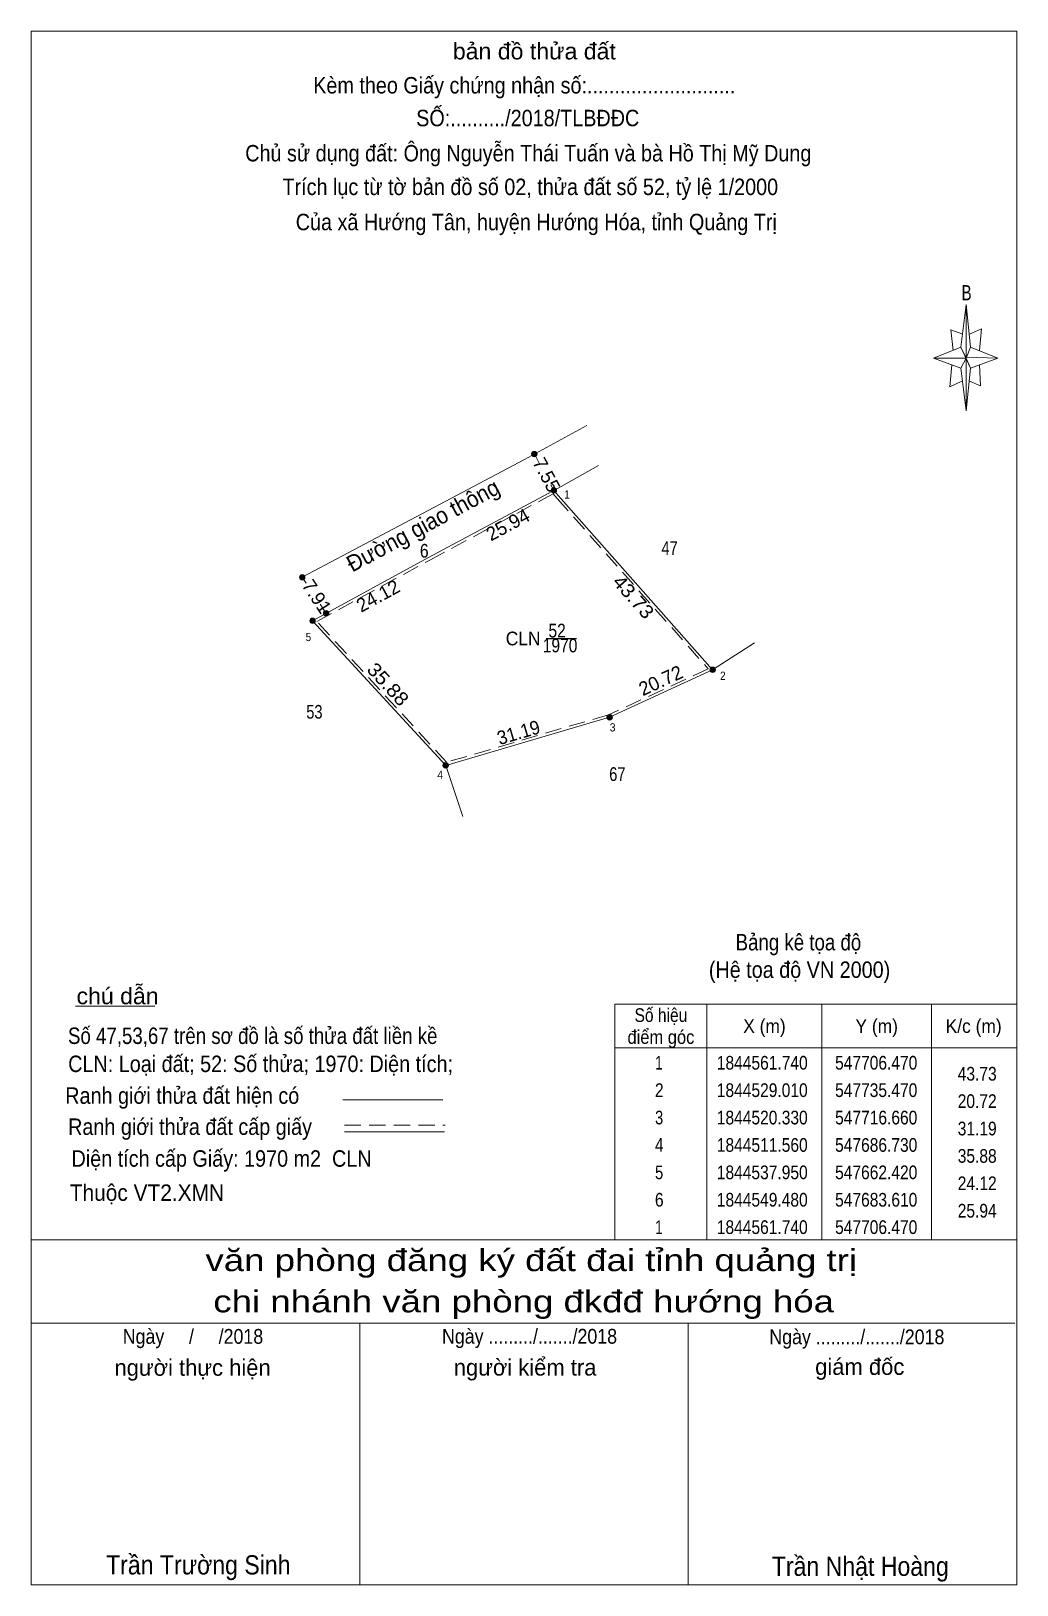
# Model space of a CAD drawing. Header units: metres. Extents: x 547611 to 547791, y 1844362 to 1844646.
import ezdxf
from ezdxf.enums import TextEntityAlignment as Align

# ---------------------------------------------------------------- set-up
doc = ezdxf.new("R2010")
doc.units = ezdxf.units.M
doc.linetypes.add('MEDIUM_DASHED', pattern=[4.5, 3, -1.5])
for name, color, linetype, lineweight in [('15', 7, 'Continuous', 13), ('3', 7, 'Continuous', 13), ('4', 7, 'Continuous', 13), ('5', 7, 'Continuous', 13)]:
    doc.layers.add(name, color=color, linetype=linetype, lineweight=lineweight)

msp = doc.modelspace()

# ---------------------------------------------------------------- hatches: boundary and pattern name
at = {"layer": '15'}
for points in [[(547703.42, 1844568.4, 1), (547702.42, 1844568.4, 1)], [(547706.99, 1844561.75, 1), (547705.99, 1844561.75, 1)], [(547661.04, 1844545.89, 1), (547660.04, 1844545.89, 1)], [(547662.92, 1844537.95, 1), (547661.92, 1844537.95, 1)], [(547665.41, 1844539.3, 1), (547664.41, 1844539.3, 1)], [(547735.97, 1844529.01, 1), (547734.97, 1844529.01, 1)], [(547717.16, 1844520.33, 1), (547716.16, 1844520.33, 1)], [(547687.23, 1844511.56, 1), (547686.23, 1844511.56, 1)]]:
    msp.add_hatch(color=256, dxfattribs=at).paths.add_polyline_path(points)

# ---------------------------------------------------------------- linework, layer by layer
for centre in [(547702.92, 1844568.4), (547706.49, 1844561.75), (547660.54, 1844545.89), (547662.42, 1844537.95), (547664.91, 1844539.3), (547735.47, 1844529.01), (547716.66, 1844520.33), (547686.73, 1844511.56)]:
    msp.add_circle(centre, 0.5, dxfattribs=at)
at = {"layer": '3'}
for p, q in [((547611.03, 1844361.98), (547611.03, 1844645.58)), ((547780.77, 1844587.86), (547781.77, 1844595.66)), ((547780.77, 1844584.06), (547775.77, 1844585.86)), ((547782.57, 1844587.86), (547787.57, 1844585.86)), ((547782.57, 1844584.06), (547781.77, 1844576.26)), ((547784.17, 1844584.66), (547784.37, 1844580.86)), ((547784.37, 1844580.86), (547782.37, 1844581.66)), ((547619.12, 1844467.59), (547633.6, 1844467.59)), ((547667.96, 1844450.51), (547686.24, 1844450.51)), ((547668.24, 1844444.65), (547686.52, 1844444.65)), ((547791.03, 1844361.98), (547611.03, 1844361.98))]:
    msp.add_line(p, q, dxfattribs=at)
at = {"layer": '3', "linetype": 'MEDIUM_DASHED'}
msp.add_line((547668.24, 1844445.89), (547686.64, 1844445.89), dxfattribs=at)
at = {"layer": '3'}
for points in [[(547611.03, 1844645.58), (547791.03, 1844645.58), (547791.03, 1844361.98)], [(547782.37, 1844590.26), (547784.57, 1844591.26), (547784.17, 1844587.26)], [(547781.17, 1844590.26), (547778.97, 1844591.06), (547779.37, 1844587.26)], [(547781.77, 1844585.86), (547780.77, 1844587.86), (547775.77, 1844585.86)], [(547781.77, 1844585.86), (547782.57, 1844584.06), (547787.57, 1844585.86)], [(547779.17, 1844584.66), (547778.77, 1844580.66), (547780.97, 1844581.66)]]:
    msp.add_lwpolyline(points, dxfattribs=at)
for points in [[(547781.77, 1844595.66), (547782.57, 1844587.86), (547781.77, 1844585.86)], [(547781.77, 1844585.86), (547775.77, 1844585.86), (547780.77, 1844587.86), (547782.57, 1844584.06), (547787.57, 1844585.86), (547781.77, 1844586.06)], [(547781.77, 1844585.86), (547781.77, 1844576.26), (547780.77, 1844584.06)]]:
    msp.add_lwpolyline(points, close=True, dxfattribs=at)
at = {"layer": '4'}
for p, q in [((547712.49, 1844573.6), (547701.11, 1844567.41)), ((547702.92, 1844568.4), (547703.81, 1844566.74)), ((547714.61, 1844566.31), (547707.81, 1844562.46)), ((547705.94, 1844562.77), (547706.49, 1844561.75)), ((547703.73, 1844560.27), (547683.61, 1844549.48)), ((547707.81, 1844562.46), (547703.73, 1844560.27)), ((547683.61, 1844549.48), (547662.42, 1844537.95)), ((547661.27, 1844544.79), (547660.54, 1844545.89)), ((547664.91, 1844539.3), (547663.81, 1844540.96)), ((547735.47, 1844529.01), (547743.13, 1844533.95)), ((547686.73, 1844511.56), (547689.89, 1844502.24)), ((547734.43, 1844467.98), (547734.43, 1844424.98)), ((547755.43, 1844467.98), (547755.43, 1844424.98)), ((547775.43, 1844467.98), (547775.43, 1844424.98)), ((547717.63, 1844459.98), (547791.03, 1844459.98))]:
    msp.add_line(p, q, dxfattribs=at)
at = {"layer": '4', "lineweight": 25}
msp.add_line((547705.06, 1844534.72), (547710.6, 1844534.72), dxfattribs=at)
at = {"layer": '4'}
for points in [[(547660.54, 1844545.89), (547687.65, 1844560.27), (547701.11, 1844567.41)], [(547735.47, 1844529.01), (547707.77, 1844560.27), (547706.47, 1844561.74)], [(547735.47, 1844529.01), (547716.66, 1844520.33), (547686.73, 1844511.56), (547662.42, 1844537.95)]]:
    msp.add_lwpolyline(points, dxfattribs=at)
at = {"layer": '4', "linetype": 'MEDIUM_DASHED'}
for points in [[(547707.1, 1844560.27), (547734.65, 1844529.18), (547716.48, 1844520.8), (547686.89, 1844512.13), (547663.22, 1844537.82), (547683.85, 1844549.04), (547704.79, 1844560.27)], [(547704.79, 1844560.27), (547706.36, 1844561.11), (547707.1, 1844560.27)]]:
    msp.add_lwpolyline(points, dxfattribs=at)
at = {"layer": '4'}
msp.add_lwpolyline([(547717.63, 1844467.98), (547791.03, 1844467.98), (547791.03, 1844424.98), (547717.63, 1844424.98)], close=True, dxfattribs=at)
at = {"layer": '5'}
for p, q in [((547611.03, 1844424.98), (547791.03, 1844424.98)), ((547611.03, 1844409.78), (547790.63, 1844409.78)), ((547611.03, 1844409.78), (547790.63, 1844409.78)), ((547611.03, 1844409.78), (547790.63, 1844409.78)), ((547671.03, 1844361.98), (547671.03, 1844409.78)), ((547731.03, 1844361.98), (547731.03, 1844409.78))]:
    msp.add_line(p, q, dxfattribs=at)
for points in [[(547791.03, 1844424.98), (547791.03, 1844361.98), (547611.03, 1844361.98), (547611.03, 1844424.98)], [(547791.03, 1844361.98), (547611.03, 1844361.98), (547611.03, 1844409.78)]]:
    msp.add_lwpolyline(points, dxfattribs=at)

# ---------------------------------------------------------------- texts
at = {"layer": '3'}
for s, height, width, p in [('bản đồ thửa đất', 3, 1.05, (547702.92, 1844640.41)), ('Kèm theo Giấy chứng nhận số:...........................', 3, 0.9, (547701.08, 1844634.19)), ('SỐ:........../2018/TLBĐĐC', 3, 0.9, (547701.71, 1844628.21)), ('Chủ sử dụng đất: Ông Nguyễn Thái Tuấn và bà Hồ Thị Mỹ Dung', 3, 0.9, (547701.815, 1844621.79)), ('Trích lục từ tờ bản đồ số 02, thửa đất số 52, tỷ lệ 1/2000 ', 3, 0.9, (547702.68, 1844615.65)), ('Của xã Hướng Tân, huyện Hướng Hóa, tỉnh Quảng Trị', 3, 0.9, (547703.275, 1844609.23)), ('B', 2.755, 0.75, (547781.84, 1844596.45)), ('Bảng kê tọa độ', 3, 0.85, (547751.135, 1844477.79)), ('(Hệ tọa độ VN 2000)', 3, 0.9, (547751.34, 1844472.77)), ('chú dẫn', 3, 1.05, (547626.825, 1844467.97)), ('Ranh giới thửa đất hiện có ', 3, 0.9, (547639.135, 1844449.79)), ('Ranh giới thửa đất cấp giấy', 3, 0.9, (547640.055, 1844444.11))]:
    msp.add_text(s, height=height, dxfattribs=dict(at, width=width)).set_placement(p, align=Align.CENTER)
for s, width, p in [('Số 47,53,67 trên sơ đồ là số thửa đất liền kề', 0.85, (547617.77, 1844460.71)), ('CLN: Loại đất; 52: Số thửa; 1970: Diện tích;', 0.9, (547617.81, 1844455.59)), ('Diện tích cấp Giấy: 1970 m2  CLN', 0.9, (547618.42, 1844438.31)), ('Thuộc VT2.XMN', 0.95, (547618.1, 1844432.08))]:
    msp.add_text(s, height=3, dxfattribs=dict(at, width=width)).set_placement(p)
at = {"layer": '4'}
for s, rotation, p in [('7.55', 298.229, (547704.049, 1844564.006)), ('25.94', 28.205, (547698.679, 1844554.392)), ('7.91', 303.549, (547662.166, 1844541.701)), ('24.12', 28.552, (547674.973, 1844541.398)), ('20.72', 24.771, (547726.521, 1844525.919))]:
    msp.add_text(s, height=2.5, rotation=rotation, dxfattribs=at).set_placement(p, align=Align.CENTER)
for s, height, rotation, width, p in [('Đường giao thông', 3, 28.207, 0.95, (547683.291, 1844554.048)), ('43.73', 2.5, 311.542, 1.1, (547720.082, 1844541.479)), ('35.88', 2.5, 312.651, 1.1, (547675.279, 1844525.527)), ('31.19', 2.5, 16.331, 0.95, (547700.384, 1844516.367))]:
    msp.add_text(s, height=height, rotation=rotation, dxfattribs=dict(at, width=width)).set_placement(p, align=Align.CENTER)
for s, height, width, p in [(' 1', 1.5, 0.9, (547709.39, 1844560.25)), (' 6', 2.5, 0.85, (547683.61, 1844549.48)), (' 5', 1.5, 0.9, (547662.17, 1844534.24)), ('CLN', 2.5, 0.95, (547704.05, 1844533.47)), (' 2', 1.5, 0.9, (547737.84, 1844527.17)), (' 3', 1.5, 0.95, (547717.74, 1844517.75)), (' 4', 1.5, 0.95, (547686.25, 1844509.08)), ('43.73', 2.5, 0.85, (547787.33, 1844454.03)), ('20.72', 2.5, 0.85, (547787.33, 1844449.03)), ('31.19', 2.5, 0.85, (547787.33, 1844444.03)), ('35.88', 2.5, 0.85, (547787.33, 1844439.03)), ('24.12', 2.5, 0.85, (547787.33, 1844434.03)), ('25.94', 2.5, 0.85, (547787.33, 1844429.03))]:
    msp.add_text(s, height=height, dxfattribs=dict(at, width=width)).set_placement(p, align=Align.RIGHT)
for s, width, p in [('47', 0.8, (547727.61, 1844549.98)), ('52', 0.85, (547707.08, 1844534.91)), ('1970', 0.85, (547707.615, 1844532.19)), ('53', 0.8, (547662.76, 1844520.09)), ('67', 0.8, (547718.08, 1844508.72)), ('Số hiệu', 0.85, (547726.03, 1844464.73)), ('điểm góc', 0.9, (547726.03, 1844460.73)), ('X (m)', 0.95, (547744.93, 1844462.73)), ('Y (m)', 0.95, (547765.425, 1844462.73)), ('K/c (m)', 0.95, (547783.13, 1844462.73)), (' 1', 0.75, (547725.325, 1844456.03)), ('1844561.740', 0.85, (547744.53, 1844456.03)), ('547706.470', 0.85, (547765.335, 1844456.03)), (' 2', 0.85, (547725.33, 1844451.03)), ('1844529.010', 0.85, (547744.53, 1844451.03)), ('547735.470', 0.85, (547765.335, 1844451.03)), (' 3', 0.8, (547725.33, 1844446.03)), ('1844520.330', 0.85, (547744.53, 1844446.03)), ('547716.660', 0.85, (547765.335, 1844446.03)), (' 4', 0.85, (547725.325, 1844441.03)), ('1844511.560', 0.85, (547744.53, 1844441.03)), ('547686.730', 0.85, (547765.335, 1844441.03)), (' 5', 0.8, (547725.33, 1844436.03)), ('1844537.950', 0.85, (547744.53, 1844436.03)), ('547662.420', 0.85, (547765.335, 1844436.03)), (' 6', 0.85, (547725.33, 1844431.03)), ('1844549.480', 0.85, (547744.53, 1844431.03)), ('547683.610', 0.85, (547765.335, 1844431.03)), (' 1', 0.75, (547725.325, 1844426.03)), ('1844561.740', 0.85, (547744.53, 1844426.03)), ('547706.470', 0.85, (547765.335, 1844426.03))]:
    msp.add_text(s, height=2.5, dxfattribs=dict(at, width=width)).set_placement(p, align=Align.CENTER)
at = {"layer": '5'}
for s, height, width, p in [('văn phòng đăng ký đất đai tỉnh quảng trị', 4, 1.25, (547702.35, 1844419.25)), ('chi nhánh văn phòng đkđđ hướng hóa', 4, 1.25, (547700.97, 1844411.73)), ('Ngày     /     /2018', 2.7, 0.9, (547640.59, 1844405.99)), ('Ngày ........./......./2018', 2.7, 0.9, (547702.04, 1844406.01)), ('Ngày ........./......./2018', 2.7, 0.9, (547761.8, 1844405.91)), ('Trần Trường Sinh', 3.5, 0.9, (547641.56, 1844363.89)), ('Trần Nhật Hoàng', 3.5, 0.9, (547762.43, 1844363.63))]:
    msp.add_text(s, height=height, dxfattribs=dict(at, width=width)).set_placement(p, align=Align.CENTER)
for s, p in [('người thực hiện', (547640.52, 1844400.15)), ('người kiểm tra', (547701.23, 1844400.19)), ('giám đốc', (547762.33, 1844400.31))]:
    msp.add_text(s, height=3, dxfattribs=at).set_placement(p, align=Align.CENTER)

doc.saveas('drawing.dxf')
